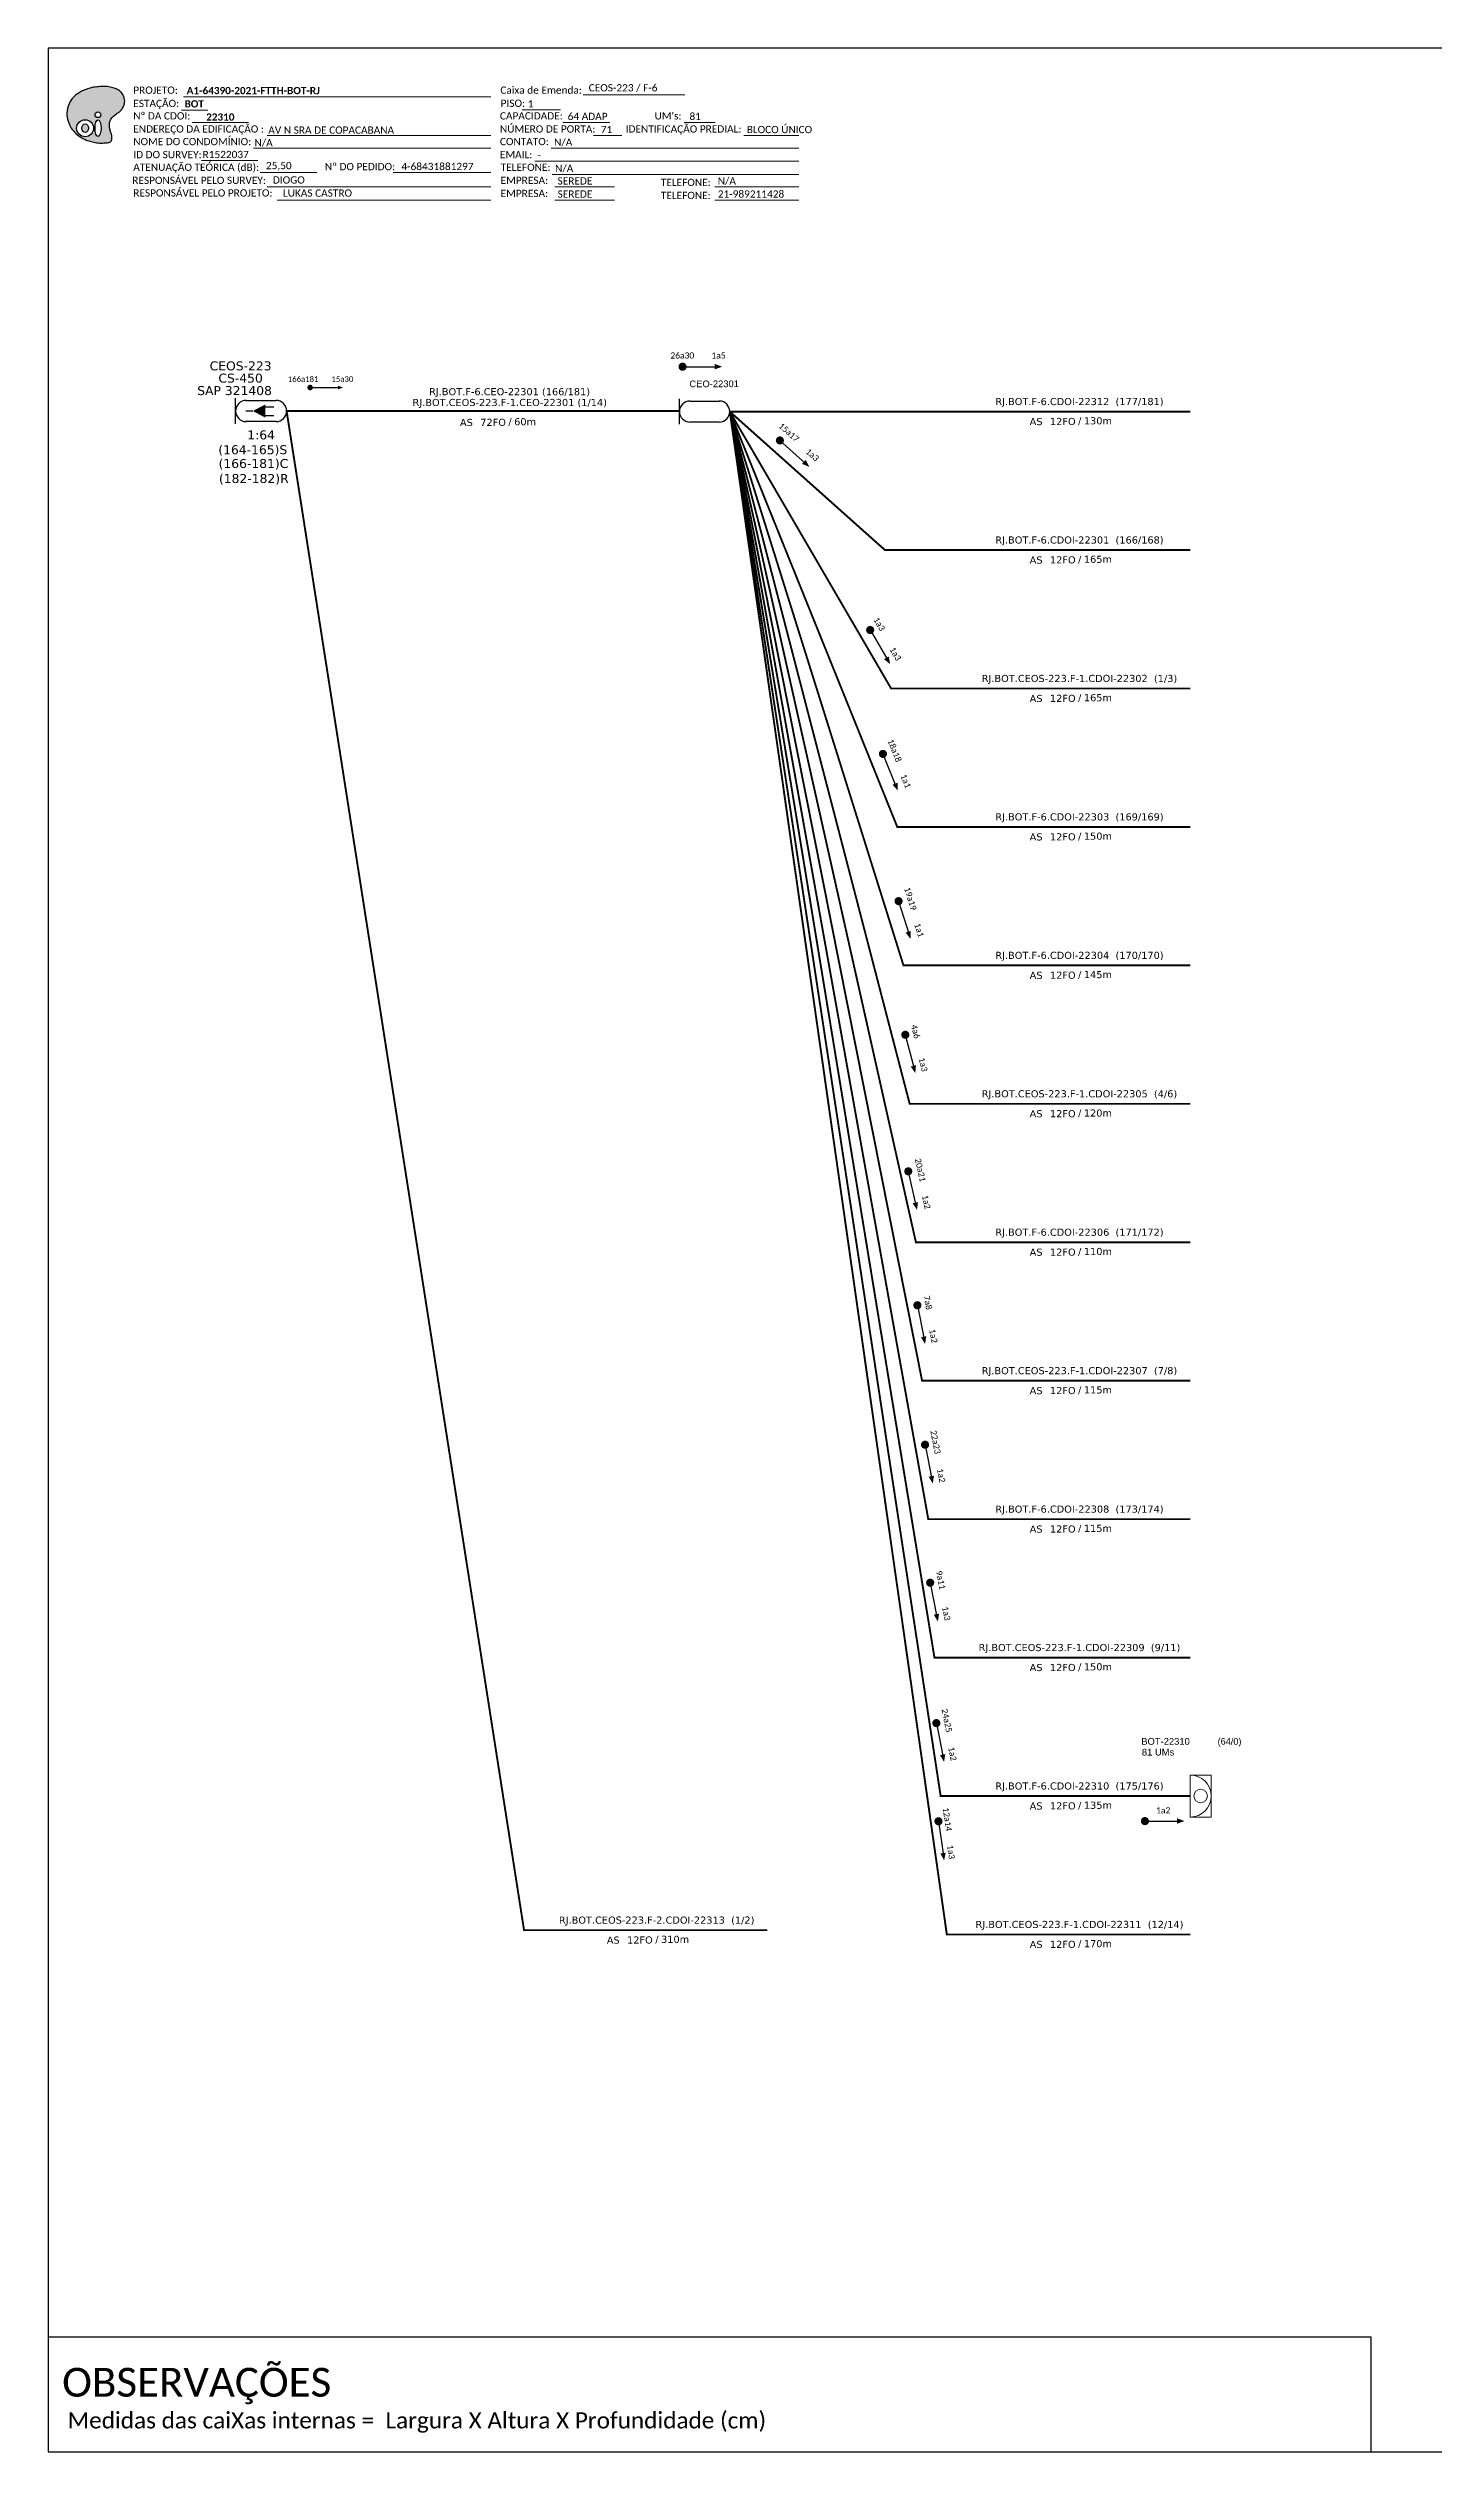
# Model space of a CAD drawing. Extents: x -89 to 1647, y 705 to 1299.
# Drawn here: x -89 to 254, y 705 to 1299 of the extents above; entities that cross this region are included whole.
import ezdxf
from ezdxf.enums import TextEntityAlignment as Align

# ---------------------------------------------------------------- set-up
doc = ezdxf.new("R2010")
doc.units = 0
for name, color, linetype, lineweight in [("20.0-LEGENDA DOS CDO'S", 1, 'Continuous', 0), ('20.1-CDO_INTERIOR', 1, 'Continuous', 0), ('20.2-CDO_POSTE', 1, 'Continuous', 5), ('40.1-ETIQUETAS', 1, 'Continuous', 20)]:
    doc.layers.add(name, color=color, linetype=linetype, lineweight=lineweight)
for name, color, linetype in [('20.4-CEOS', 1, 'Continuous'), ('CAP a instalar', 1, 'Continuous'), ('CD a instalar', 1, 'Continuous'), ('SETA', 7, 'Continuous')]:
    doc.layers.add(name, color=color, linetype=linetype)
doc.styles.add('ARIAL', font='arial.ttf')
doc.styles.add('siredit', font='verdana.ttf')
doc.styles.get("Standard").update_dxf_attribs({"font": 'arial.ttf'})
doc.styles.add('WMF-Calibri0', font='calibri.ttf')
doc.styles.add('WMF-Calibri1', font='calibrib.ttf')
doc.linetypes.add('FENCELINE1', pattern='A,0.25,-0.1,[133,ltypeshp.shx,S=0.1,R=0,X=-0.1,Y=0],-0.1,1', length=1.45)

# ---------------------------------------------------------------- blocks, each defined once
blk = doc.blocks.new('OI')
h = blk.add_hatch(color=40)
edge = h.paths.add_edge_path()
edge.add_spline(control_points=[(4.35, -0.67), (3.92, -0.99), (3.26, -1.5), (2.81, -2.59), (2.9, -3.5), (3.06, -4.27), (3.31, -4.85), (3.37, -5.39), (3.4, -5.88), (3.2, -6.4), (2.54, -6.61), (1.65, -6.63), (0.55, -6.67), (-0.56, -6.42), (-1.61, -6.14), (-2.77, -5.61), (-3.92, -4.77), (-4.89, -3.7), (-5.34, -2.65), (-5.6, -1.94), (-5.85, -0.96), (-5.71, 0.47), (-5.1, 2.02), (-4.14, 3.02), (-3.3, 3.61), (-2.37, 4.16), (-1.36, 4.44), (-0.56, 4.7), (0.79, 4.85), (2.24, 4.97), (3.79, 4.57), (4.67, 4.21), (5.44, 3.65), (5.76, 2.99), (6.03, 2.21), (6.01, 1.46), (5.72, 0.64), (5.31, 0.08), (4.88, -0.38), (4.51, -0.55), (4.35, -0.67)], knot_values=[0, 0, 0, 0, 1.60434, 2.417191, 3.427595, 4.282808, 4.776746, 5.304182, 5.888771, 6.258406, 6.858137, 7.79129, 8.986195, 10.124242, 11.187857, 12.242908, 13.953784, 15.414161, 16.515391, 17.349188, 17.675853, 19.552021, 21.515531, 22.568638, 23.63245, 24.621084, 25.782718, 26.745347, 27.142653, 29.870543, 31.004649, 31.921532, 32.709589, 33.801391, 34.042471, 35.192333, 35.971461, 36.628871, 37.254359, 37.836911, 37.836911, 37.836911, 37.836911], degree=3, periodic=0)
h.paths.add_polyline_path([(1.13, -0.87, -1), (-0.04, -0.87, -1)], flags=16)
edge = h.paths.add_edge_path(flags=16)
edge.add_ellipse((0.56, -3.59), major_axis=(-0.02, 1.71), ratio=0.361305, start_angle=0, end_angle=360)
h.paths.add_polyline_path([(-0.36, -3.62, -1), (-3.8, -3.62, -1)], flags=16)
edge = h.paths.add_edge_path(flags=0)
edge.add_ellipse((-2.08, -3.62), major_axis=(0, 0.885), ratio=0.758294, start_angle=0, end_angle=360)
at = {"color": 40}
for centre, radius in [((-2.08, -3.62), 1.72), ((0.54, -0.87), 0.587)]:
    blk.add_circle(centre, radius, dxfattribs=at)
blk.add_ellipse((-2.08, -3.62), major_axis=(0, 0.885), ratio=0.758294, start_param=-3.141592653589792, end_param=3.141592653589792, dxfattribs=at)
blk.add_ellipse((0.56, -3.59), major_axis=(-0.02, 1.71), ratio=0.361305, dxfattribs=at)
at = {"color": 40, "start_tangent": (-0.800898, -0.598801), "end_tangent": (-0.800898, -0.598801)}
blk.add_spline([(4.35, -0.67), (3.2, -1.78), (2.9, -2.54), (2.92, -3.55), (3.12, -4.38), (3.28, -4.85), (3.37, -5.37), (3.35, -5.95), (3.2, -6.29), (2.66, -6.55), (1.73, -6.63), (0.54, -6.62), (-0.58, -6.41), (-1.6, -6.11), (-2.56, -5.67), (-3.95, -4.67), (-4.89, -3.56), (-5.37, -2.56), (-5.64, -1.78), (-5.72, -1.46), (-5.63, 0.42), (-4.84, 2.22), (-4.13, 2.99), (-3.27, 3.62), (-2.4, 4.09), (-1.3, 4.47), (-0.37, 4.72), (0.02, 4.77), (2.75, 4.8), (3.85, 4.53), (4.69, 4.16), (5.31, 3.68), (5.85, 2.73), (5.93, 2.5), (5.94, 1.35), (5.67, 0.62), (5.29, 0.08), (4.84, -0.36), (4.35, -0.67)], degree=3, dxfattribs=at)
blk = doc.blocks.new('CARIMBO')
at = {"color": 7, "lineweight": 0}
for points in [[(35.66, -16.79), (111.64, -16.79)], [(134.48, -16.3), (159.61, -16.3)], [(35.15, -20.06), (41.7, -20.06)], [(37.81, -23.14), (51.75, -23.14)], [(119.43, -20.02), (128.92, -20.02)], [(129.48, -23.14), (141.1, -23.14)], [(159.42, -23.14), (167.09, -23.14)], [(52.97, -29.48), (111.64, -29.48)], [(56.38, -26.37), (111.64, -26.37)], [(126.6, -29.48), (187.83, -29.48)], [(137.07, -26.37), (144.01, -26.37)], [(174.24, -26.37), (187.8, -26.37)], [(40.13, -32.55), (54.07, -32.55)], [(54.67, -35.52), (68.61, -35.52)], [(122.56, -32.72), (187.83, -32.72)], [(56.38, -39.07), (111.64, -39.07)], [(126.84, -35.96), (187.83, -35.96)], [(127.45, -39.07), (142.25, -39.07)], [(167.06, -39.07), (187.83, -39.07)], [(58.87, -42.31), (111.64, -42.31)], [(127.45, -42.31), (142.25, -42.31)], [(167.06, -42.31), (187.83, -42.31)]]:
    blk.add_lwpolyline(points, dxfattribs=at)
at = {"color": 7, "xscale": 1.213923925163967, "yscale": 1.213923925163967, "zscale": 1.213923925163967, "rotation": 0.1532896023949059}
blk.add_blockref('OI', (13.86, -20.16), dxfattribs=at)
at = {"color": 7, "lineweight": 0, "style": 'WMF-Calibri0'}
for s, height, p in [('PROJETO:', 1.793, (23.26, -16.04)), ('ESTAÇÃO:', 1.793, (23.26, -19.32)), ('Caixa de Emenda:', 1.7927, (114.02, -16.04)), ('PISO:', 1.793, (114.09, -19.28)), ('ENDEREÇO DA EDIFICAÇÃO :', 1.7927, (23.26, -25.63)), ('Nº DA CDOI:', 1.7927, (23.26, -22.39)), ('CAPACIDADE:', 1.7927, (113.91, -22.39)), ('NÚMERO DE PORTA:', 1.7927, (113.91, -25.63)), ('IDENTIFICAÇÃO PREDIAL:', 1.7927, (144.99, -25.63)), ("UM's:", 1.793, (152.15, -22.39)), ('NOME DO CONDOMÍNIO:', 1.7927, (23.26, -28.74)), ('CONTATO:', 1.793, (113.91, -28.74)), ('ATENUAÇÃO TEÓRICA (dB):', 1.7927, (23.26, -35.09)), ('ID DO SURVEY:', 1.7927, (23.26, -31.97)), ('EMAIL:', 1.793, (113.91, -31.97)), ('TELEFONE:', 1.793, (114.09, -35.09)), ('RESPONSÁVEL PELO SURVEY:', 1.7927, (23.02, -38.32)), ('RESPONSÁVEL PELO PROJETO:', 1.7927, (23.26, -41.44)), ('EMPRESA:', 1.793, (114.09, -38.32)), ('EMPRESA:', 1.793, (114.09, -41.56)), ('TELEFONE:', 1.793, (153.7, -38.83)), ('TELEFONE:', 1.793, (153.7, -42.06))]:
    blk.add_text(s, height=height, dxfattribs=at).set_placement(p)
at = {"color": 7, "lineweight": 0, "flags": 8}
for tag, p, style in [('EST', (35.94, -19.41), 'WMF-Calibri1'), ('PROJ', (36.46, -16.13), 'WMF-Calibri1'), ('PISO_PTR', (120.78, -19.42), 'WMF-Calibri0'), ('CEOS-XX', (135.87, -15.46), 'WMF-Calibri0'), ('CAPAC.', (130.66, -22.52), 'WMF-Calibri0'), ("UC'S", (160.78, -22.54), 'WMF-Calibri0'), ('NOME_DO_COND.', (53.23, -29.02), 'WMF-Calibri0'), ('LOGRADOURO', (56.65, -25.91), 'WMF-Calibri0'), ('NOME_DO_CONTATO', (127.3, -28.89), 'WMF-Calibri0'), ('N°', (138.85, -25.77), 'WMF-Calibri0'), ('N°PREDIO', (174.94, -25.77), 'WMF-Calibri0'), ('_ID_', (40.39, -31.94), 'WMF-Calibri0'), ('O_POTEN', (56.06, -34.68), 'WMF-Calibri0'), ('EMAIL', (123.26, -32.12), 'WMF-Calibri0'), ('TELEFONE', (127.55, -35.36), 'WMF-Calibri0'), ('RES_SURVEY', (57.78, -38.23), 'WMF-Calibri0'), ('RES_PROJ', (60.27, -41.47), 'WMF-Calibri0'), ('EMP_RESP_SURVEY', (128.16, -38.47), 'WMF-Calibri0'), ('EMP_RESP_PROJ', (128.16, -41.71), 'WMF-Calibri0'), ('CONT_RESP_SURVEY', (167.76, -38.47), 'WMF-Calibri0'), ('CONT_RESP_PROJ', (167.76, -41.71), 'WMF-Calibri0')]:
    blk.add_attdef(tag, p, '', height=1.79, dxfattribs=dict(at, style=style))
at = {"color": 7, "lineweight": 0, "style": 'WMF-Calibri1', "flags": 8}
blk.add_attdef("N° CDO'S", text='', height=1.79, dxfattribs=at).set_placement((44.78, -22.68), align=Align.CENTER)
blk = doc.blocks.new('ETIQUETA_RS5F')
at = {"layer": '40.1-ETIQUETAS', "color": 0, "style": 'siredit'}
blk.add_text('/', height=1.5, dxfattribs=at).set_placement((1.58, -1.95), align=Align.MIDDLE_RIGHT)
for tag, p in [('ETIQUETA_R_SECUNDARIA', (1.21, 2.1)), ('ETIQUETA_R_PRIMARIA', (1.21, 4.1)), ('F_ATIVAS/F_MORTAS', (1.14, -4.24))]:
    blk.add_attdef(tag, text='', height=1.5, dxfattribs=at).set_placement(p, align=Align.MIDDLE_CENTER)
for tag, p in [('TIPO_CABO', (-6.58, -2.12)), ('CAP_CABO', (0.4, -2.09))]:
    blk.add_attdef(tag, text='', height=1.5, dxfattribs=at).set_placement(p, align=Align.MIDDLE_RIGHT)
blk.add_attdef('METROS', text='', height=1.5, dxfattribs=at).set_placement((2.14, -1.95), align=Align.MIDDLE_LEFT)
for tag, p in [('FUSÃO_1', (0.85, -8.39)), ('FUSÃO_2', (0.85, -10.6)), ('FUSÃO_3', (0.85, -12.93)), ('FUSÃO_4', (0.85, -15.14)), ('FUSÃO_5', (0.85, -17.16))]:
    blk.add_attdef(tag, text='', height=1.5, dxfattribs=at).set_placement(p, align=Align.CENTER)
blk = doc.blocks.new('CDOE-TEXTO PADRÃO')
at = {"layer": "20.0-LEGENDA DOS CDO'S", "color": 0, "style": 'ARIAL'}
for tag, p in [('CDO_N', (0.49, 7.39)), ('SAP', (0.51, 1.67)), ('CORDOALHA', (0.5, 4.33)), ('SPLITER_1', (0.59, -0.91)), ('SPLITER_2', (0.6, -3.55)), ('(XX-XX_F)S', (0.54, -8.29)), ('(XX-XX_L)S', (0.55, -10.83)), ('UMS', (0.55, -13.15))]:
    blk.add_attdef(tag, p, '', height=1.7, rotation=0.11799, dxfattribs=at)
blk.add_attdef('FIBRAS_UTILIZADAS', text='', height=1.7, rotation=0.11799, dxfattribs=at).set_placement((19.77, 7.43), align=Align.CENTER)
blk = doc.blocks.new('CDOI_INT')
at = {"layer": '20.1-CDO_INTERIOR', "color": 0, "lineweight": 18}
blk.add_lwpolyline([(4.25, -4.25), (4.25, 4.25), (0, 4.25), (0, -4.25)], close=True, dxfattribs=at)
blk.add_circle((2.12, 0), 1.36, dxfattribs=at)
blk.add_arc((0, 0), 4.25, 270, 90, dxfattribs=at)
at = {"layer": "20.0-LEGENDA DOS CDO'S", "color": 0, "style": 'ARIAL'}
for tag, p in [('CDO_N', (-0.08, 10.38)), ('SPLITER_1', (21.18, 10.38)), ('SPLITER_2', (21.19, 8.68)), ('SAP', (-0.08, 6.23)), ('SURVEY', (-0.08, 8.2)), ('1:XX', (5.94, -2.22)), ('UMS', (5.94, -4.24))]:
    blk.add_attdef(tag, p, '', height=1.36, dxfattribs=at)
blk.add_attdef('FIBRAS_UTILIZADAS', text='', height=1.36, dxfattribs=at).set_placement((15.34, 10.38), align=Align.CENTER)

msp = doc.modelspace()

# ---------------------------------------------------------------- linework, layer by layer
msp.add_lwpolyline([(-89.32, 705.02), (749.25, 705.02), (749.25, 1299.02), (-89.32, 1299.02), (-89.32, 705.02)])
at = {"color": 7, "lineweight": 0}
msp.add_lwpolyline([(-4.01, 1268.26), (20.14, 1268.26)], dxfattribs=at)
at = {"const_width": 1}
for points in [[(67.05, 1220.28, 1), (68.06, 1220.28, 1)], [(91.24, 1202.4, 1), (91.99, 1201.73, 1)], [(113.69, 1155.66, 1), (114.19, 1154.79, 1)], [(116.9, 1125.08, 1), (117.28, 1124.15, 1)], [(120.81, 1088.71, 1), (121.11, 1087.75, 1)], [(122.5, 1055.69, 1), (122.75, 1054.72, 1)], [(123.25, 1021.95, 1), (123.47, 1020.97, 1)], [(125.51, 988.86, 1), (125.71, 987.87, 1)], [(127.41, 954.4, 1), (127.61, 953.41, 1)], [(128.68, 920.3, 1), (128.87, 919.32, 1)], [(130.21, 885.61, 1), (130.4, 884.62, 1)], [(130.75, 861.37, 1), (130.89, 860.37, 1)], [(181.36, 860.9, 1), (182.37, 860.9, 1)]]:
    msp.add_lwpolyline(points, format="xyb", close=True, dxfattribs=at)
at = {"color": 7, "const_width": 0.689}
msp.add_lwpolyline([(-24.87, 1215.14, 1), (-24.18, 1215.14, 1)], format="xyb", close=True, dxfattribs=at)
at = {"color": 7}
msp.add_lwpolyline([(-89.24, 733.5), (237.71, 733.5), (237.71, 705.02)], dxfattribs=at)
at = {"layer": '20.4-CEOS', "color": 7}
for p, q in [((-40.32, 1211.96), (-32.96, 1211.96)), ((-32.96, 1206.72), (-40.32, 1206.72))]:
    msp.add_line(p, q, dxfattribs=at)
at = {"layer": '20.4-CEOS', "color": 5}
for p, q in [((66.78, 1206.07), (66.78, 1212.32)), ((69.37, 1211.79), (76.64, 1211.79)), ((76.64, 1206.6), (69.37, 1206.6))]:
    msp.add_line(p, q, dxfattribs=at)
at = {"layer": '20.4-CEOS', "color": 7}
for points in [[(-42.94, 1206.18), (-42.94, 1212.5)], [(-38.67, 1209.34), (-40.44, 1209.34)], [(-35.77, 1210.38), (-33.53, 1210.38)], [(-35.77, 1208.2), (-33.53, 1208.2)]]:
    msp.add_lwpolyline(points, dxfattribs=at)
msp.add_lwpolyline([(-38.67, 1209.34, 0, 3.24, 0), (-35.63, 1209.34, 3.24, 3.24, 0)], format="xyseb", dxfattribs=at)
for centre, start, end in [((-40.32, 1209.34), 90, 270), ((-32.96, 1209.34), 270, 90)]:
    msp.add_arc(centre, 2.62, start, end, dxfattribs=at)
at = {"layer": '20.4-CEOS', "color": 5}
for centre, start, end in [((69.37, 1209.2), 90, 270), ((76.64, 1209.2), 270, 90)]:
    msp.add_arc(centre, 2.59, start, end, dxfattribs=at)
at = {"layer": 'CAP a instalar', "color": 7, "linetype": 'FENCELINE1', "ltscale": 5, "const_width": 0.469}
for points in [[(-30.34, 1209.36), (66.78, 1209.36)], [(193.07, 1209.2), (79.23, 1209.2)], [(193.07, 1174.99), (117.58, 1174.99), (79.23, 1209.2)], [(193.07, 1106.57), (120.64, 1106.57), (79.23, 1209.2)], [(193.07, 1072.36), (122.17, 1072.36), (79.23, 1209.2)], [(193.07, 1003.94), (125.24, 1003.94), (79.23, 1209.2)], [(193.07, 935.52), (128.3, 935.52), (79.23, 1209.2)]]:
    msp.add_lwpolyline(points, dxfattribs=at)
at = {"layer": 'CAP a instalar', "linetype": 'FENCELINE1', "ltscale": 5, "const_width": 0.469}
msp.add_lwpolyline([(193.07, 867.1), (131.36, 867.1), (79.23, 1209.2)], dxfattribs=at)
at = {"layer": 'CD a instalar', "color": 7, "linetype": 'FENCELINE1', "ltscale": 5, "const_width": 0.469}
for points in [[(88.53, 833.96), (28.36, 833.96), (-30.34, 1209.36)], [(193.07, 1140.78), (119.11, 1140.78), (79.23, 1209.2)], [(193.07, 1038.15), (123.7, 1038.15), (79.23, 1209.2)], [(193.07, 969.73), (126.77, 969.73), (79.23, 1209.2)], [(193.07, 901.31), (129.83, 901.31), (79.23, 1209.2)], [(193.07, 832.89), (132.89, 832.89), (79.23, 1209.2)]]:
    msp.add_lwpolyline(points, dxfattribs=at)
at = {"layer": 'SETA'}
for points in [[(67.56, 1220.28), (76.19, 1220.28)], [(91.62, 1202.06), (98.05, 1196.3)], [(113.94, 1155.23), (118.28, 1147.76)], [(117.09, 1124.62), (120.32, 1116.61)], [(120.96, 1088.23), (123.55, 1079.99)], [(122.62, 1055.2), (124.78, 1046.84)], [(123.36, 1021.46), (125.25, 1013.03)], [(125.61, 988.37), (127.28, 979.9)], [(127.51, 953.91), (129.18, 945.43)], [(128.78, 919.81), (130.45, 911.34)], [(130.31, 885.12), (131.98, 876.64)], [(130.82, 860.87), (132.04, 852.32)], [(181.87, 860.9), (190.5, 860.9)], [(181.87, 860.9), (190.5, 860.9)]]:
    msp.add_lwpolyline(points, dxfattribs=at)
at = {"layer": 'SETA', "color": 7}
msp.add_lwpolyline([(-24.53, 1215.14), (-17.01, 1215.14)], dxfattribs=at)
at = {"layer": 'SETA'}
for points in [[(75.5, 1220.96), (77.34, 1220.29), (75.5, 1219.63)], [(97.99, 1197.27), (98.91, 1195.54), (97.09, 1196.27)], [(118.52, 1148.7), (118.87, 1146.77), (117.36, 1148.03)], [(120.69, 1117.51), (120.76, 1115.55), (119.45, 1117.01)], [(123.99, 1080.86), (123.9, 1078.9), (122.71, 1080.45)], [(125.27, 1047.69), (125.08, 1045.74), (123.97, 1047.35)], [(125.76, 1013.86), (125.51, 1011.92), (124.45, 1013.57)], [(127.81, 980.71), (127.51, 978.77), (126.5, 980.45)], [(129.71, 946.25), (129.41, 944.31), (128.4, 945.99)], [(130.98, 912.15), (130.68, 910.22), (129.67, 911.89)], [(132.51, 877.46), (132.21, 875.52), (131.2, 877.2)], [(189.81, 861.59), (191.65, 860.92), (189.81, 860.25)], [(132.62, 853.1), (132.21, 851.19), (131.29, 852.91)]]:
    msp.add_solid(points, dxfattribs=at)
at = {"layer": 'SETA', "color": 7}
msp.add_solid([(-17.67, 1215.6), (-16.4, 1215.14), (-17.66, 1214.68)], dxfattribs=at)

# ---------------------------------------------------------------- block references
ref = msp.add_blockref('CARIMBO', (-91.51, 1303.77))
ref.add_attrib('PROJ', 'A1-64390-2021-FTTH-BOT-RJ', (-55.05, 1287.63), dxfattribs={"color": 7, "lineweight": 0, "height": 1.7927, "style": 'WMF-Calibri1'})
ref.add_attrib('EST', 'BOT', (-55.57, 1284.35), dxfattribs={"color": 7, "lineweight": 0, "height": 1.793, "style": 'WMF-Calibri1'})
ref.add_attrib("N° CDO'S", '22310', dxfattribs={"color": 7, "lineweight": 0, "height": 1.793, "style": 'WMF-Calibri1'}).set_placement((-46.73, 1281.09), align=Align.CENTER)
ref.add_attrib('LOGRADOURO', 'AV N SRA DE COPACABANA', (-34.86, 1277.86), dxfattribs={"color": 7, "lineweight": 0, "height": 1.7927, "style": 'WMF-Calibri0'})
ref.add_attrib('NOME_DO_COND.', 'N/A', (-38.28, 1274.74), dxfattribs={"color": 7, "lineweight": 0, "height": 1.793, "style": 'WMF-Calibri0'})
ref.add_attrib('_ID_', 'R1522037', (-51.11, 1271.83), dxfattribs={"color": 7, "lineweight": 0, "height": 1.793, "style": 'WMF-Calibri0'})
ref.add_attrib('O_POTEN', '25,50', (-35.45, 1269.09), dxfattribs={"color": 7, "lineweight": 0, "height": 1.793, "style": 'WMF-Calibri0'})
ref.add_attrib('RES_SURVEY', 'DIOGO', (-33.73, 1265.54), dxfattribs={"color": 7, "lineweight": 0, "height": 1.793, "style": 'WMF-Calibri0'})
ref.add_attrib('RES_PROJ', 'LUKAS CASTRO', (-31.24, 1262.3), dxfattribs={"color": 7, "lineweight": 0, "height": 1.7927, "style": 'WMF-Calibri0'})
ref.add_attrib('CEOS-XX', 'CEOS-223 / F-6', (44.36, 1288.31), dxfattribs={"color": 7, "lineweight": 0, "height": 1.7927, "style": 'WMF-Calibri0'})
ref.add_attrib('CAPAC.', '64 ADAP', (39.15, 1281.25), dxfattribs={"color": 7, "lineweight": 0, "height": 1.793, "style": 'WMF-Calibri0'})
ref.add_attrib("UC'S", '81', (69.27, 1281.23), dxfattribs={"color": 7, "lineweight": 0, "height": 1.793, "style": 'WMF-Calibri0'})
ref.add_attrib('PISO_PTR', '1', (29.28, 1284.34), dxfattribs={"color": 7, "lineweight": 0, "height": 1.79, "style": 'WMF-Calibri0'})
ref.add_attrib('N°', '71', (47.34, 1278), dxfattribs={"color": 7, "lineweight": 0, "height": 1.793, "style": 'WMF-Calibri0'})
ref.add_attrib('N°PREDIO', 'BLOCO ÚNICO', (83.43, 1278), dxfattribs={"color": 7, "lineweight": 0, "height": 1.7927, "style": 'WMF-Calibri0'})
ref.add_attrib('NOME_DO_CONTATO', 'N/A', (35.79, 1274.88), dxfattribs={"color": 7, "lineweight": 0, "height": 1.793, "style": 'WMF-Calibri0'})
ref.add_attrib('EMAIL', '-', (31.75, 1271.65), dxfattribs={"color": 7, "lineweight": 0, "height": 1.79, "style": 'WMF-Calibri0'})
ref.add_attrib('TELEFONE', 'N/A', (36.04, 1268.41), dxfattribs={"color": 7, "lineweight": 0, "height": 1.793, "style": 'WMF-Calibri0'})
ref.add_attrib('EMP_RESP_SURVEY', 'SEREDE', (36.65, 1265.3), dxfattribs={"color": 7, "lineweight": 0, "height": 1.793, "style": 'WMF-Calibri0'})
ref.add_attrib('EMP_RESP_PROJ', 'SEREDE', (36.65, 1262.06), dxfattribs={"color": 7, "lineweight": 0, "height": 1.793, "style": 'WMF-Calibri0'})
ref.add_attrib('CONT_RESP_SURVEY', 'N/A', (76.25, 1265.3), dxfattribs={"color": 7, "lineweight": 0, "height": 1.793, "style": 'WMF-Calibri0'})
ref.add_attrib('CONT_RESP_PROJ', '21-989211428', (76.25, 1262.06), dxfattribs={"color": 7, "lineweight": 0, "height": 1.7927, "style": 'WMF-Calibri0'})
at = {"layer": '20.2-CDO_POSTE', "color": 5}
ref = msp.add_blockref('CDOE-TEXTO PADRÃO', (69.14, 1210.32), dxfattribs=dict(at, xscale=0.9762973636283399, yscale=0.9762973636283399, zscale=0.9762973636283399))
ref.add_attrib('CDO_N', 'CEO-22301', (69.25, 1215.21), dxfattribs={"layer": "20.0-LEGENDA DOS CDO'S", "color": 0, "height": 1.66, "rotation": 0.11799, "style": 'ARIAL'})
at = {"layer": '40.1-ETIQUETAS', "color": 7}
ref = msp.add_blockref('ETIQUETA_RS5F', (23.45, 1208.99), dxfattribs=dict(at, xscale=1.171556817838141, yscale=1.171556817838141, zscale=1.171556817838141))
ref.add_attrib('ETIQUETA_R_PRIMARIA', 'RJ.BOT.F-6.CEO-22301 (166/181)', dxfattribs={"color": 0, "height": 1.7573, "style": 'siredit'}).set_placement((24.79, 1214.12), align=Align.MIDDLE_CENTER)
ref.add_attrib('ETIQUETA_R_SECUNDARIA', 'RJ.BOT.CEOS-223.F-1.CEO-22301 (1/14)', dxfattribs={"color": 0, "height": 1.7573, "style": 'siredit'}).set_placement((24.83, 1211.45), align=Align.MIDDLE_CENTER)
ref.add_attrib('TIPO_CABO', 'AS', dxfattribs={"color": 0, "height": 1.757, "style": 'siredit'}).set_placement((15.7, 1206.51), align=Align.MIDDLE_RIGHT)
ref.add_attrib('CAP_CABO', '72FO', dxfattribs={"color": 0, "height": 1.757, "style": 'siredit'}).set_placement((23.88, 1206.54), align=Align.MIDDLE_RIGHT)
ref.add_attrib('METROS', '60m', dxfattribs={"color": 0, "height": 1.757, "style": 'siredit'}).set_placement((25.92, 1206.7), align=Align.MIDDLE_LEFT)
at = {"layer": 'CAP a instalar', "color": 7, "linetype": 'FENCELINE1', "ltscale": 5.3}
ref = msp.add_blockref('ETIQUETA_RS5F', (164.3, 1209.21), dxfattribs=dict(at, xscale=1.171556817839053, yscale=1.171556817839053, zscale=1.171556817839053))
ref.add_attrib('ETIQUETA_R_SECUNDARIA', 'RJ.BOT.F-6.CDOI-22312  (177/181)', dxfattribs={"layer": '40.1-ETIQUETAS', "color": 0, "height": 1.7573, "style": 'siredit'}).set_placement((165.68, 1211.68), align=Align.MIDDLE_CENTER)
ref.add_attrib('TIPO_CABO', 'AS', dxfattribs={"layer": '40.1-ETIQUETAS', "color": 0, "height": 1.757, "style": 'siredit'}).set_placement((156.55, 1206.73), align=Align.MIDDLE_RIGHT)
ref.add_attrib('CAP_CABO', '12FO', dxfattribs={"layer": '40.1-ETIQUETAS', "color": 0, "height": 1.757, "style": 'siredit'}).set_placement((164.73, 1206.76), align=Align.MIDDLE_RIGHT)
ref.add_attrib('METROS', '130m', dxfattribs={"layer": '40.1-ETIQUETAS', "color": 0, "height": 1.757, "style": 'siredit'}).set_placement((166.77, 1206.92), align=Align.MIDDLE_LEFT)
ref = msp.add_blockref('ETIQUETA_RS5F', (164.3, 1175), dxfattribs=dict(at, xscale=1.171556817839053, yscale=1.171556817839053, zscale=1.171556817839053))
ref.add_attrib('ETIQUETA_R_SECUNDARIA', 'RJ.BOT.F-6.CDOI-22301  (166/168)', dxfattribs={"layer": '40.1-ETIQUETAS', "color": 0, "height": 1.7573, "style": 'siredit'}).set_placement((165.68, 1177.47), align=Align.MIDDLE_CENTER)
ref.add_attrib('TIPO_CABO', 'AS', dxfattribs={"layer": '40.1-ETIQUETAS', "color": 0, "height": 1.757, "style": 'siredit'}).set_placement((156.55, 1172.52), align=Align.MIDDLE_RIGHT)
ref.add_attrib('CAP_CABO', '12FO', dxfattribs={"layer": '40.1-ETIQUETAS', "color": 0, "height": 1.757, "style": 'siredit'}).set_placement((164.73, 1172.55), align=Align.MIDDLE_RIGHT)
ref.add_attrib('METROS', '165m', dxfattribs={"layer": '40.1-ETIQUETAS', "color": 0, "height": 1.757, "style": 'siredit'}).set_placement((166.77, 1172.71), align=Align.MIDDLE_LEFT)
ref = msp.add_blockref('ETIQUETA_RS5F', (164.3, 1140.79), dxfattribs=dict(at, xscale=1.171556817839053, yscale=1.171556817839053, zscale=1.171556817839053))
ref.add_attrib('ETIQUETA_R_SECUNDARIA', 'RJ.BOT.CEOS-223.F-1.CDOI-22302  (1/3)', dxfattribs={"layer": '40.1-ETIQUETAS', "color": 0, "height": 1.7573, "style": 'siredit'}).set_placement((165.68, 1143.26), align=Align.MIDDLE_CENTER)
ref.add_attrib('TIPO_CABO', 'AS', dxfattribs={"layer": '40.1-ETIQUETAS', "color": 0, "height": 1.757, "style": 'siredit'}).set_placement((156.55, 1138.31), align=Align.MIDDLE_RIGHT)
ref.add_attrib('CAP_CABO', '12FO', dxfattribs={"layer": '40.1-ETIQUETAS', "color": 0, "height": 1.757, "style": 'siredit'}).set_placement((164.73, 1138.34), align=Align.MIDDLE_RIGHT)
ref.add_attrib('METROS', '165m', dxfattribs={"layer": '40.1-ETIQUETAS', "color": 0, "height": 1.757, "style": 'siredit'}).set_placement((166.77, 1138.5), align=Align.MIDDLE_LEFT)
ref = msp.add_blockref('ETIQUETA_RS5F', (164.3, 1106.58), dxfattribs=dict(at, xscale=1.171556817839053, yscale=1.171556817839053, zscale=1.171556817839053))
ref.add_attrib('ETIQUETA_R_SECUNDARIA', 'RJ.BOT.F-6.CDOI-22303  (169/169)', dxfattribs={"layer": '40.1-ETIQUETAS', "color": 0, "height": 1.7573, "style": 'siredit'}).set_placement((165.68, 1109.05), align=Align.MIDDLE_CENTER)
ref.add_attrib('TIPO_CABO', 'AS', dxfattribs={"layer": '40.1-ETIQUETAS', "color": 0, "height": 1.757, "style": 'siredit'}).set_placement((156.55, 1104.1), align=Align.MIDDLE_RIGHT)
ref.add_attrib('CAP_CABO', '12FO', dxfattribs={"layer": '40.1-ETIQUETAS', "color": 0, "height": 1.757, "style": 'siredit'}).set_placement((164.73, 1104.13), align=Align.MIDDLE_RIGHT)
ref.add_attrib('METROS', '150m', dxfattribs={"layer": '40.1-ETIQUETAS', "color": 0, "height": 1.757, "style": 'siredit'}).set_placement((166.77, 1104.29), align=Align.MIDDLE_LEFT)
ref = msp.add_blockref('ETIQUETA_RS5F', (164.3, 1072.37), dxfattribs=dict(at, xscale=1.171556817839053, yscale=1.171556817839053, zscale=1.171556817839053))
ref.add_attrib('ETIQUETA_R_SECUNDARIA', 'RJ.BOT.F-6.CDOI-22304  (170/170)', dxfattribs={"layer": '40.1-ETIQUETAS', "color": 0, "height": 1.7573, "style": 'siredit'}).set_placement((165.68, 1074.84), align=Align.MIDDLE_CENTER)
ref.add_attrib('TIPO_CABO', 'AS', dxfattribs={"layer": '40.1-ETIQUETAS', "color": 0, "height": 1.757, "style": 'siredit'}).set_placement((156.55, 1069.89), align=Align.MIDDLE_RIGHT)
ref.add_attrib('CAP_CABO', '12FO', dxfattribs={"layer": '40.1-ETIQUETAS', "color": 0, "height": 1.757, "style": 'siredit'}).set_placement((164.73, 1069.92), align=Align.MIDDLE_RIGHT)
ref.add_attrib('METROS', '145m', dxfattribs={"layer": '40.1-ETIQUETAS', "color": 0, "height": 1.757, "style": 'siredit'}).set_placement((166.77, 1070.08), align=Align.MIDDLE_LEFT)
ref = msp.add_blockref('ETIQUETA_RS5F', (164.3, 1038.16), dxfattribs=dict(at, xscale=1.171556817839053, yscale=1.171556817839053, zscale=1.171556817839053))
ref.add_attrib('ETIQUETA_R_SECUNDARIA', 'RJ.BOT.CEOS-223.F-1.CDOI-22305  (4/6)', dxfattribs={"layer": '40.1-ETIQUETAS', "color": 0, "height": 1.7573, "style": 'siredit'}).set_placement((165.68, 1040.63), align=Align.MIDDLE_CENTER)
ref.add_attrib('TIPO_CABO', 'AS', dxfattribs={"layer": '40.1-ETIQUETAS', "color": 0, "height": 1.757, "style": 'siredit'}).set_placement((156.55, 1035.69), align=Align.MIDDLE_RIGHT)
ref.add_attrib('CAP_CABO', '12FO', dxfattribs={"layer": '40.1-ETIQUETAS', "color": 0, "height": 1.757, "style": 'siredit'}).set_placement((164.73, 1035.71), align=Align.MIDDLE_RIGHT)
ref.add_attrib('METROS', '120m', dxfattribs={"layer": '40.1-ETIQUETAS', "color": 0, "height": 1.757, "style": 'siredit'}).set_placement((166.77, 1035.87), align=Align.MIDDLE_LEFT)
ref = msp.add_blockref('ETIQUETA_RS5F', (164.3, 1003.95), dxfattribs=dict(at, xscale=1.171556817839053, yscale=1.171556817839053, zscale=1.171556817839053))
ref.add_attrib('ETIQUETA_R_SECUNDARIA', 'RJ.BOT.F-6.CDOI-22306  (171/172)', dxfattribs={"layer": '40.1-ETIQUETAS', "color": 0, "height": 1.7573, "style": 'siredit'}).set_placement((165.68, 1006.42), align=Align.MIDDLE_CENTER)
ref.add_attrib('TIPO_CABO', 'AS', dxfattribs={"layer": '40.1-ETIQUETAS', "color": 0, "height": 1.757, "style": 'siredit'}).set_placement((156.55, 1001.48), align=Align.MIDDLE_RIGHT)
ref.add_attrib('CAP_CABO', '12FO', dxfattribs={"layer": '40.1-ETIQUETAS', "color": 0, "height": 1.757, "style": 'siredit'}).set_placement((164.73, 1001.5), align=Align.MIDDLE_RIGHT)
ref.add_attrib('METROS', '110m', dxfattribs={"layer": '40.1-ETIQUETAS', "color": 0, "height": 1.757, "style": 'siredit'}).set_placement((166.77, 1001.66), align=Align.MIDDLE_LEFT)
ref = msp.add_blockref('ETIQUETA_RS5F', (164.3, 969.74), dxfattribs=dict(at, xscale=1.171556817839053, yscale=1.171556817839053, zscale=1.171556817839053))
ref.add_attrib('ETIQUETA_R_SECUNDARIA', 'RJ.BOT.CEOS-223.F-1.CDOI-22307  (7/8)', dxfattribs={"layer": '40.1-ETIQUETAS', "color": 0, "height": 1.7573, "style": 'siredit'}).set_placement((165.68, 972.21), align=Align.MIDDLE_CENTER)
ref.add_attrib('TIPO_CABO', 'AS', dxfattribs={"layer": '40.1-ETIQUETAS', "color": 0, "height": 1.757, "style": 'siredit'}).set_placement((156.55, 967.27), align=Align.MIDDLE_RIGHT)
ref.add_attrib('CAP_CABO', '12FO', dxfattribs={"layer": '40.1-ETIQUETAS', "color": 0, "height": 1.757, "style": 'siredit'}).set_placement((164.73, 967.29), align=Align.MIDDLE_RIGHT)
ref.add_attrib('METROS', '115m', dxfattribs={"layer": '40.1-ETIQUETAS', "color": 0, "height": 1.757, "style": 'siredit'}).set_placement((166.77, 967.45), align=Align.MIDDLE_LEFT)
ref = msp.add_blockref('ETIQUETA_RS5F', (164.3, 935.53), dxfattribs=dict(at, xscale=1.171556817839053, yscale=1.171556817839053, zscale=1.171556817839053))
ref.add_attrib('ETIQUETA_R_SECUNDARIA', 'RJ.BOT.F-6.CDOI-22308  (173/174)', dxfattribs={"layer": '40.1-ETIQUETAS', "color": 0, "height": 1.7573, "style": 'siredit'}).set_placement((165.68, 938), align=Align.MIDDLE_CENTER)
ref.add_attrib('TIPO_CABO', 'AS', dxfattribs={"layer": '40.1-ETIQUETAS', "color": 0, "height": 1.757, "style": 'siredit'}).set_placement((156.55, 933.06), align=Align.MIDDLE_RIGHT)
ref.add_attrib('CAP_CABO', '12FO', dxfattribs={"layer": '40.1-ETIQUETAS', "color": 0, "height": 1.757, "style": 'siredit'}).set_placement((164.73, 933.08), align=Align.MIDDLE_RIGHT)
ref.add_attrib('METROS', '115m', dxfattribs={"layer": '40.1-ETIQUETAS', "color": 0, "height": 1.757, "style": 'siredit'}).set_placement((166.77, 933.24), align=Align.MIDDLE_LEFT)
ref = msp.add_blockref('ETIQUETA_RS5F', (164.3, 901.32), dxfattribs=dict(at, xscale=1.171556817839053, yscale=1.171556817839053, zscale=1.171556817839053))
ref.add_attrib('ETIQUETA_R_SECUNDARIA', 'RJ.BOT.CEOS-223.F-1.CDOI-22309  (9/11)', dxfattribs={"layer": '40.1-ETIQUETAS', "color": 0, "height": 1.7573, "style": 'siredit'}).set_placement((165.68, 903.79), align=Align.MIDDLE_CENTER)
ref.add_attrib('TIPO_CABO', 'AS', dxfattribs={"layer": '40.1-ETIQUETAS', "color": 0, "height": 1.757, "style": 'siredit'}).set_placement((156.55, 898.85), align=Align.MIDDLE_RIGHT)
ref.add_attrib('CAP_CABO', '12FO', dxfattribs={"layer": '40.1-ETIQUETAS', "color": 0, "height": 1.757, "style": 'siredit'}).set_placement((164.73, 898.87), align=Align.MIDDLE_RIGHT)
ref.add_attrib('METROS', '150m', dxfattribs={"layer": '40.1-ETIQUETAS', "color": 0, "height": 1.757, "style": 'siredit'}).set_placement((166.77, 899.03), align=Align.MIDDLE_LEFT)
at = {"layer": 'CAP a instalar', "linetype": 'FENCELINE1', "ltscale": 5.3}
ref = msp.add_blockref('CDOI_INT', (193.07, 867.1), dxfattribs=dict(at, xscale=1.220789796255356, yscale=1.220789796255356, zscale=1.220789796255356))
ref.add_attrib('CDO_N', 'BOT-22310', dxfattribs={"layer": "20.0-LEGENDA DOS CDO'S", "color": 0, "height": 1.661, "style": 'ARIAL'}).set_placement((192.96, 879.77), align=Align.RIGHT)
ref.add_attrib('FIBRAS_UTILIZADAS', '(64/0)', dxfattribs={"layer": "20.0-LEGENDA DOS CDO'S", "color": 0, "height": 1.638, "style": 'ARIAL', "width": 0.986168}).set_placement((205.73, 879.77), align=Align.RIGHT)
ref.add_attrib('SURVEY', '81 UMs      ', dxfattribs={"layer": "20.0-LEGENDA DOS CDO'S", "color": 0, "height": 1.6606, "style": 'ARIAL'}).set_placement((192.97, 877.11), align=Align.RIGHT)
at = {"layer": 'CAP a instalar', "color": 1, "linetype": 'FENCELINE1', "ltscale": 5.3}
ref = msp.add_blockref('ETIQUETA_RS5F', (164.3, 867.11), dxfattribs=dict(at, xscale=1.171556817839053, yscale=1.171556817839053, zscale=1.171556817839053))
ref.add_attrib('ETIQUETA_R_SECUNDARIA', 'RJ.BOT.F-6.CDOI-22310  (175/176)', dxfattribs={"layer": '40.1-ETIQUETAS', "color": 0, "height": 1.7573, "style": 'siredit'}).set_placement((165.68, 869.58), align=Align.MIDDLE_CENTER)
ref.add_attrib('TIPO_CABO', 'AS', dxfattribs={"layer": '40.1-ETIQUETAS', "color": 0, "height": 1.757, "style": 'siredit'}).set_placement((156.55, 864.64), align=Align.MIDDLE_RIGHT)
ref.add_attrib('CAP_CABO', '12FO', dxfattribs={"layer": '40.1-ETIQUETAS', "color": 0, "height": 1.757, "style": 'siredit'}).set_placement((164.73, 864.66), align=Align.MIDDLE_RIGHT)
ref.add_attrib('METROS', '135m', dxfattribs={"layer": '40.1-ETIQUETAS', "color": 0, "height": 1.757, "style": 'siredit'}).set_placement((166.77, 864.82), align=Align.MIDDLE_LEFT)
at = {"layer": 'CAP a instalar', "color": 252, "linetype": 'FENCELINE1', "ltscale": 5.3}
ref = msp.add_blockref('ETIQUETA_RS5F', (59.76, 833.97), dxfattribs=dict(at, xscale=1.171556817839053, yscale=1.171556817839053, zscale=1.171556817839053))
ref.add_attrib('ETIQUETA_R_SECUNDARIA', 'RJ.BOT.CEOS-223.F-2.CDOI-22313  (1/2)', dxfattribs={"layer": '40.1-ETIQUETAS', "color": 0, "height": 1.7573, "style": 'siredit'}).set_placement((61.15, 836.44), align=Align.MIDDLE_CENTER)
ref.add_attrib('TIPO_CABO', 'AS', dxfattribs={"layer": '40.1-ETIQUETAS', "color": 0, "height": 1.757, "style": 'siredit'}).set_placement((52.01, 831.5), align=Align.MIDDLE_RIGHT)
ref.add_attrib('CAP_CABO', '12FO', dxfattribs={"layer": '40.1-ETIQUETAS', "color": 0, "height": 1.757, "style": 'siredit'}).set_placement((60.19, 831.52), align=Align.MIDDLE_RIGHT)
ref.add_attrib('METROS', '310m', dxfattribs={"layer": '40.1-ETIQUETAS', "color": 0, "height": 1.757, "style": 'siredit'}).set_placement((62.24, 831.69), align=Align.MIDDLE_LEFT)
at = {"layer": 'CAP a instalar', "color": 7, "linetype": 'FENCELINE1', "ltscale": 5.3}
ref = msp.add_blockref('ETIQUETA_RS5F', (164.3, 832.9), dxfattribs=dict(at, xscale=1.171556817839053, yscale=1.171556817839053, zscale=1.171556817839053))
ref.add_attrib('ETIQUETA_R_SECUNDARIA', 'RJ.BOT.CEOS-223.F-1.CDOI-22311  (12/14)', dxfattribs={"layer": '40.1-ETIQUETAS', "color": 0, "height": 1.7573, "style": 'siredit'}).set_placement((165.68, 835.37), align=Align.MIDDLE_CENTER)
ref.add_attrib('TIPO_CABO', 'AS', dxfattribs={"layer": '40.1-ETIQUETAS', "color": 0, "height": 1.757, "style": 'siredit'}).set_placement((156.55, 830.43), align=Align.MIDDLE_RIGHT)
ref.add_attrib('CAP_CABO', '12FO', dxfattribs={"layer": '40.1-ETIQUETAS', "color": 0, "height": 1.757, "style": 'siredit'}).set_placement((164.73, 830.45), align=Align.MIDDLE_RIGHT)
ref.add_attrib('METROS', '170m', dxfattribs={"layer": '40.1-ETIQUETAS', "color": 0, "height": 1.757, "style": 'siredit'}).set_placement((166.77, 830.62), align=Align.MIDDLE_LEFT)

# ---------------------------------------------------------------- texts
at = {"color": 7, "lineweight": 0, "style": 'WMF-Calibri0'}
msp.add_text('Nº DO PEDIDO:', height=1.7927, dxfattribs=at).set_placement((-20.88, 1268.84))
at = {"color": 7, "style": 'WMF-Calibri0'}
msp.add_text('OBSERVAÇÕES', height=7.1308, dxfattribs=at).set_placement((-85.83, 718.67))
at = {"char_height": 1.5066, "width": 25.4709, "attachment_point": 5}
for s, insert in [('{\\fCalibri|b0|i0|c0|p34;\\C7;26a30}', (67.49, 1223.06)), ('{\\fCalibri|b0|i0|c0|p34;\\C7;1a5}', (76.44, 1223.06)), ('{\\fCalibri|b0|i0|c0|p34;\\C7;1a2}', (186.38, 863.54))]:
    msp.add_mtext(s, dxfattribs=dict(at, insert=insert))
at = {"color": 5, "char_height": 1.3784, "width": 101.7539, "attachment_point": 5, "rotation": 359.91656}
for s, insert in [('{\\fCalibri|b0|i0|c0|p34;\\C256;166a181}', (-26.26, 1217.22)), ('{\\fCalibri|b0|i0|c0|p34;\\C256;15a30}', (-16.55, 1217.22))]:
    msp.add_mtext(s, dxfattribs=dict(at, insert=insert))
at = {"char_height": 1.5066, "width": 25.4709, "attachment_point": 5}
for s, insert, rotation in [('{\\fCalibri|b0|i0|c0|p34;\\C7;15a17}', (93.85, 1204.06), 318.14692), ('{\\fCalibri|b0|i0|c0|p34;\\C7;1a3}', (99.65, 1198.49), 318.14692), ('{\\fCalibri|b0|i0|c0|p34;\\C7;1a3}', (116.18, 1156.68), 300.15808), ('{\\fCalibri|b0|i0|c0|p34;\\C7;1a3}', (120.18, 1149.32), 300.15808), ('{\\fCalibri|b0|i0|c0|p34;\\C7;18a18}', (119.97, 1125.43), 291.97356), ('{\\fCalibri|b0|i0|c0|p34;\\C7;1a1}', (122.72, 1117.87), 291.97356), ('{\\fCalibri|b0|i0|c0|p34;\\C7;19a19}', (123.9, 1088.81), 287.42224), ('{\\fCalibri|b0|i0|c0|p34;\\C7;1a1}', (126.04, 1081.05), 287.42224), ('{\\fCalibri|b0|i0|c0|p34;\\C7;4a6}', (125.17, 1056), 284.49627), ('{\\fCalibri|b0|i0|c0|p34;\\C7;1a3}', (127.03, 1047.84), 284.49627), ('{\\fCalibri|b0|i0|c0|p34;\\C7;20a21}', (126.34, 1021.79), 282.63267), ('{\\fCalibri|b0|i0|c0|p34;\\C7;1a2}', (127.82, 1013.88), 282.63267), ('{\\fCalibri|b0|i0|c0|p34;\\C7;7a8}', (128.2, 989.01), 281.14952), ('{\\fCalibri|b0|i0|c0|p34;\\C7;1a2}', (129.58, 980.76), 281.14952), ('{\\fCalibri|b0|i0|c0|p34;\\C7;22a23}', (130.1, 954.55), 281.14952), ('{\\fCalibri|b0|i0|c0|p34;\\C7;1a2}', (131.48, 946.29), 281.14952), ('{\\fCalibri|b0|i0|c0|p34;\\C7;9a11}', (131.37, 920.46), 281.14952), ('{\\fCalibri|b0|i0|c0|p34;\\C7;1a3}', (132.75, 912.2), 281.14952), ('{\\fCalibri|b0|i0|c0|p34;\\C7;24a25}', (132.9, 885.76), 281.14952), ('{\\fCalibri|b0|i0|c0|p34;\\C7;1a2}', (134.28, 877.5), 281.14952), ('{\\fCalibri|b0|i0|c0|p34;\\C7;12a14}', (133.01, 861.34), 278.11545), ('{\\fCalibri|b0|i0|c0|p34;\\C7;1a3}', (133.91, 853.26), 278.11545)]:
    msp.add_mtext(s, dxfattribs=dict(at, insert=insert, rotation=rotation))
at = {"color": 7, "insert": (-84.48, 714.83), "char_height": 4, "width": 658.8434, "attachment_point": 1, "style": 'WMF-Calibri0'}
msp.add_mtext('Medidas das caiXas internas =  Largura X Altura X Profundidade (cm)', dxfattribs=at)
at = {"color": 7, "lineweight": 0, "style": 'WMF-Calibri0', "flags": 8}
msp.add_attdef('4-68431881297', (-1.97, 1268.87), '4-68431881297', height=1.7927, dxfattribs=at)
at = {"layer": '20.4-CEOS', "color": 7, "linetype": 'ByBlock', "style": 'siredit'}
for s, p in [('CEOS-223', (-41.71, 1221.61)), ('CS-450', (-41.71, 1218.58)), ('  SAP 321408', (-44.17, 1215.5)), ('(164-165)S', (-38.7, 1200.89)), ('1:64', (-36.64, 1204.55)), ('(166-181)C', (-38.54, 1197.48)), ('(182-182)R', (-38.45, 1193.77))]:
    msp.add_text(s, height=2.222, dxfattribs=at).set_placement(p, align=Align.TOP_CENTER)

doc.saveas('drawing.dxf')
